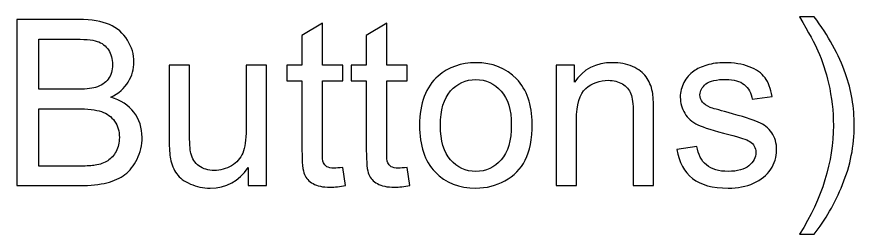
# Model space of a CAD drawing. Header units: millimetres. Extents: x 309 to 2032, y -1033 to 271.
# Drawn here: x 930.5 to 1022.3, y -344.2 to -320.4 of the extents above; entities that cross this region are included whole.
import ezdxf

# ---------------------------------------------------------------- set-up
doc = ezdxf.new("R2010")
doc.units = ezdxf.units.MM
doc.header["$MEASUREMENT"] = 0
doc.layers.add('Layer 1', color=7, linetype='Continuous')

msp = doc.modelspace()

# ---------------------------------------------------------------- linework, layer by layer
at = {"layer": 'Layer 1', "color": 250}
for points, knots in [([(1017.9423, -344.1849), (1017.9423, -344.1849), (1016.3421, -344.1849), (1016.3421, -344.1849), (1018.8144, -340.2183), (1020.0505, -336.2474), (1020.0505, -332.2723), (1020.0505, -330.7187), (1019.8727, -329.1777), (1019.5171, -327.6495), (1019.2377, -326.4091), (1018.844, -325.2196), (1018.3402, -324.0766), (1018.0185, -323.3357), (1017.3496, -322.0954), (1016.3421, -320.3597), (1016.3421, -320.3597), (1017.9423, -320.3597), (1017.9423, -320.3597), (1019.4917, -322.434), (1020.6389, -324.5168), (1021.384, -326.6081), (1022.019, -328.4073), (1022.3365, -330.2911), (1022.3365, -332.2596), (1022.3365, -334.4906), (1021.9089, -336.6496), (1021.0538, -338.7324), (1020.2029, -340.8152), (1019.1657, -342.6313), (1017.9423, -344.1849)], [0, 0, 0, 0, 0.1, 0.1, 0.1, 0.2, 0.2, 0.2, 0.3, 0.3, 0.3, 0.4, 0.4, 0.4, 0.5, 0.5, 0.5, 0.6, 0.6, 0.6, 0.7, 0.7, 0.7, 0.8, 0.8, 0.8, 0.9, 0.9, 0.9, 1, 1, 1, 1]), ([(930.5113, -338.8509), (930.5113, -338.8509), (930.5113, -320.6645), (930.5113, -320.6645), (930.5113, -320.6645), (937.3354, -320.6645), (937.3354, -320.6645), (938.724, -320.6645), (939.8373, -320.8465), (940.6798, -321.2148), (941.518, -321.5831), (942.1741, -322.1504), (942.6483, -322.9166), (943.1266, -323.6786), (943.3637, -324.4787), (943.3637, -325.3169), (943.3637, -326.0916), (943.152, -326.824), (942.7329, -327.5098), (942.3138, -328.1956), (941.6788, -328.7502), (940.8279, -329.1735), (941.9286, -329.4952), (942.7753, -330.0456), (943.3637, -330.8245), (943.9564, -331.5992), (944.2527, -332.5178), (944.2527, -333.5762), (944.2527, -334.4313), (944.0707, -335.2229), (943.7108, -335.9553), (943.351, -336.6877), (942.9065, -337.2507), (942.3773, -337.6486), (941.8482, -338.0423), (941.1835, -338.3429), (940.3877, -338.5461), (939.5876, -338.7493), (938.6097, -338.8509), (937.4497, -338.8509), (937.4497, -338.8509), (930.5113, -338.8509), (930.5113, -338.8509)], [0, 0, 0, 0, 0.0714286, 0.0714286, 0.0714286, 0.1428571, 0.1428571, 0.1428571, 0.2142857, 0.2142857, 0.2142857, 0.2857143, 0.2857143, 0.2857143, 0.3571429, 0.3571429, 0.3571429, 0.4285714, 0.4285714, 0.4285714, 0.5, 0.5, 0.5, 0.5714286, 0.5714286, 0.5714286, 0.6428571, 0.6428571, 0.6428571, 0.7142857, 0.7142857, 0.7142857, 0.7857143, 0.7857143, 0.7857143, 0.8571429, 0.8571429, 0.8571429, 0.9285714, 0.9285714, 0.9285714, 1, 1, 1, 1]), ([(966.2533, -336.857), (966.2533, -336.857), (966.5581, -338.8297), (966.5581, -338.8297), (965.9316, -338.961), (965.3685, -339.0287), (964.8775, -339.0287), (964.0689, -339.0287), (963.4424, -338.9017), (962.9936, -338.6435), (962.5491, -338.3852), (962.2359, -338.0508), (962.0538, -337.6317), (961.8718, -337.2126), (961.7829, -336.3321), (961.7829, -334.9901), (961.7829, -334.9901), (961.7829, -327.3955), (961.7829, -327.3955), (961.7829, -327.3955), (960.1319, -327.3955), (960.1319, -327.3955), (960.1319, -327.3955), (960.1319, -325.6683), (960.1319, -325.6683), (960.1319, -325.6683), (961.7829, -325.6683), (961.7829, -325.6683), (961.7829, -325.6683), (961.7829, -322.4086), (961.7829, -322.4086), (961.7829, -322.4086), (964.0181, -321.0667), (964.0181, -321.0667), (964.0181, -321.0667), (964.0181, -325.6683), (964.0181, -325.6683), (964.0181, -325.6683), (966.2533, -325.6683), (966.2533, -325.6683), (966.2533, -325.6683), (966.2533, -327.3955), (966.2533, -327.3955), (966.2533, -327.3955), (964.0181, -327.3955), (964.0181, -327.3955), (964.0181, -327.3955), (964.0181, -335.1171), (964.0181, -335.1171), (964.0181, -335.7563), (964.0562, -336.167), (964.1366, -336.349), (964.2128, -336.531), (964.3398, -336.675), (964.5176, -336.785), (964.6954, -336.8909), (964.9494, -336.9459), (965.2796, -336.9459), (965.5252, -336.9459), (965.8511, -336.9163), (966.2533, -336.857)], [0, 0, 0, 0, 0.05, 0.05, 0.05, 0.1, 0.1, 0.1, 0.15, 0.15, 0.15, 0.2, 0.2, 0.2, 0.25, 0.25, 0.25, 0.3, 0.3, 0.3, 0.35, 0.35, 0.35, 0.4, 0.4, 0.4, 0.45, 0.45, 0.45, 0.5, 0.5, 0.5, 0.55, 0.55, 0.55, 0.6, 0.6, 0.6, 0.65, 0.65, 0.65, 0.7, 0.7, 0.7, 0.75, 0.75, 0.75, 0.8, 0.8, 0.8, 0.85, 0.85, 0.85, 0.9, 0.9, 0.9, 0.95, 0.95, 0.95, 1, 1, 1, 1]), ([(973.3103, -336.857), (973.3103, -336.857), (973.6151, -338.8297), (973.6151, -338.8297), (972.9886, -338.961), (972.4255, -339.0287), (971.9345, -339.0287), (971.1259, -339.0287), (970.4994, -338.9017), (970.0506, -338.6435), (969.6061, -338.3852), (969.2929, -338.0508), (969.1108, -337.6317), (968.9288, -337.2126), (968.8399, -336.3321), (968.8399, -334.9901), (968.8399, -334.9901), (968.8399, -327.3955), (968.8399, -327.3955), (968.8399, -327.3955), (967.1889, -327.3955), (967.1889, -327.3955), (967.1889, -327.3955), (967.1889, -325.6683), (967.1889, -325.6683), (967.1889, -325.6683), (968.8399, -325.6683), (968.8399, -325.6683), (968.8399, -325.6683), (968.8399, -322.4086), (968.8399, -322.4086), (968.8399, -322.4086), (971.0751, -321.0667), (971.0751, -321.0667), (971.0751, -321.0667), (971.0751, -325.6683), (971.0751, -325.6683), (971.0751, -325.6683), (973.3103, -325.6683), (973.3103, -325.6683), (973.3103, -325.6683), (973.3103, -327.3955), (973.3103, -327.3955), (973.3103, -327.3955), (971.0751, -327.3955), (971.0751, -327.3955), (971.0751, -327.3955), (971.0751, -335.1171), (971.0751, -335.1171), (971.0751, -335.7563), (971.1132, -336.167), (971.1936, -336.349), (971.2698, -336.531), (971.3968, -336.675), (971.5746, -336.785), (971.7524, -336.8909), (972.0064, -336.9459), (972.3366, -336.9459), (972.5822, -336.9459), (972.9081, -336.9163), (973.3103, -336.857)], [0, 0, 0, 0, 0.05, 0.05, 0.05, 0.1, 0.1, 0.1, 0.15, 0.15, 0.15, 0.2, 0.2, 0.2, 0.25, 0.25, 0.25, 0.3, 0.3, 0.3, 0.35, 0.35, 0.35, 0.4, 0.4, 0.4, 0.45, 0.45, 0.45, 0.5, 0.5, 0.5, 0.55, 0.55, 0.55, 0.6, 0.6, 0.6, 0.65, 0.65, 0.65, 0.7, 0.7, 0.7, 0.75, 0.75, 0.75, 0.8, 0.8, 0.8, 0.85, 0.85, 0.85, 0.9, 0.9, 0.9, 0.95, 0.95, 0.95, 1, 1, 1, 1]), ([(932.9243, -328.3099), (932.9243, -328.3099), (936.8571, -328.3099), (936.8571, -328.3099), (937.9239, -328.3099), (938.6901, -328.2379), (939.1515, -328.0982), (939.7654, -327.9162), (940.2268, -327.6114), (940.5358, -327.1881), (940.8449, -326.7647), (941.0015, -326.2356), (941.0015, -325.5963), (941.0015, -324.991), (940.8576, -324.4576), (940.5655, -324.0004), (940.2776, -323.5389), (939.8627, -323.2214), (939.3251, -323.0521), (938.7875, -322.8828), (937.8646, -322.7981), (936.5607, -322.7981), (936.5607, -322.7981), (932.9243, -322.7981), (932.9243, -322.7981), (932.9243, -322.7981), (932.9243, -328.3099), (932.9243, -328.3099)], [0, 0, 0, 0, 0.1111111, 0.1111111, 0.1111111, 0.2222222, 0.2222222, 0.2222222, 0.3333333, 0.3333333, 0.3333333, 0.4444444, 0.4444444, 0.4444444, 0.5555556, 0.5555556, 0.5555556, 0.6666667, 0.6666667, 0.6666667, 0.7777778, 0.7777778, 0.7777778, 0.8888889, 0.8888889, 0.8888889, 1, 1, 1, 1]), ([(955.8859, -338.8509), (955.8859, -338.8509), (955.8859, -336.8909), (955.8859, -336.8909), (954.8614, -338.3852), (953.4729, -339.1303), (951.7161, -339.1303), (950.9414, -339.1303), (950.2175, -338.9821), (949.5444, -338.6858), (948.8713, -338.3852), (948.3717, -338.0127), (948.0458, -337.564), (947.7198, -337.111), (947.4912, -336.5607), (947.36, -335.9087), (947.2711, -335.4685), (947.2245, -334.7742), (947.2245, -333.8259), (947.2245, -333.8259), (947.2245, -325.6683), (947.2245, -325.6683), (947.2245, -325.6683), (949.4597, -325.6683), (949.4597, -325.6683), (949.4597, -325.6683), (949.4597, -332.9623), (949.4597, -332.9623), (949.4597, -334.1265), (949.5063, -334.9139), (949.5952, -335.3161), (949.7349, -335.9045), (950.0312, -336.3617), (950.4884, -336.6961), (950.9414, -337.0306), (951.5002, -337.1999), (952.169, -337.1999), (952.8379, -337.1999), (953.4644, -337.0306), (954.0486, -336.6877), (954.6328, -336.3448), (955.0477, -335.8749), (955.2932, -335.2864), (955.5345, -334.698), (955.6573, -333.8386), (955.6573, -332.7168), (955.6573, -332.7168), (955.6573, -325.6683), (955.6573, -325.6683), (955.6573, -325.6683), (957.8925, -325.6683), (957.8925, -325.6683), (957.8925, -325.6683), (957.8925, -338.8509), (957.8925, -338.8509), (957.8925, -338.8509), (955.8859, -338.8509), (955.8859, -338.8509)], [0, 0, 0, 0, 0.0526316, 0.0526316, 0.0526316, 0.1052632, 0.1052632, 0.1052632, 0.1578947, 0.1578947, 0.1578947, 0.2105263, 0.2105263, 0.2105263, 0.2631579, 0.2631579, 0.2631579, 0.3157895, 0.3157895, 0.3157895, 0.3684211, 0.3684211, 0.3684211, 0.4210526, 0.4210526, 0.4210526, 0.4736842, 0.4736842, 0.4736842, 0.5263158, 0.5263158, 0.5263158, 0.5789474, 0.5789474, 0.5789474, 0.6315789, 0.6315789, 0.6315789, 0.6842105, 0.6842105, 0.6842105, 0.7368421, 0.7368421, 0.7368421, 0.7894737, 0.7894737, 0.7894737, 0.8421053, 0.8421053, 0.8421053, 0.8947368, 0.8947368, 0.8947368, 0.9473684, 0.9473684, 0.9473684, 1, 1, 1, 1]), ([(974.6777, -332.2596), (974.6777, -329.8254), (975.355, -328.022), (976.7139, -326.8494), (977.8442, -325.8757), (979.2285, -325.3889), (980.8584, -325.3889), (982.666, -325.3889), (984.1477, -325.9816), (985.2991, -327.1669), (986.4464, -328.348), (987.0221, -329.9863), (987.0221, -332.0733), (987.0221, -333.7667), (986.7681, -335.0959), (986.2601, -336.0654), (985.7521, -337.0348), (985.0113, -337.7883), (984.0376, -338.326), (983.0682, -338.8636), (982.0056, -339.1303), (980.8584, -339.1303), (979.0126, -339.1303), (977.5225, -338.5419), (976.3837, -337.3608), (975.245, -336.1797), (974.6777, -334.4779), (974.6777, -332.2596)], [0, 0, 0, 0, 0.1111111, 0.1111111, 0.1111111, 0.2222222, 0.2222222, 0.2222222, 0.3333333, 0.3333333, 0.3333333, 0.4444444, 0.4444444, 0.4444444, 0.5555556, 0.5555556, 0.5555556, 0.6666667, 0.6666667, 0.6666667, 0.7777778, 0.7777778, 0.7777778, 0.8888889, 0.8888889, 0.8888889, 1, 1, 1, 1]), ([(989.6425, -338.8509), (989.6425, -338.8509), (989.6425, -325.6683), (989.6425, -325.6683), (989.6425, -325.6683), (991.6491, -325.6683), (991.6491, -325.6683), (991.6491, -325.6683), (991.6491, -327.5394), (991.6491, -327.5394), (992.6143, -326.1043), (994.0113, -325.3889), (995.8359, -325.3889), (996.6317, -325.3889), (997.3599, -325.5328), (998.0245, -325.8165), (998.6891, -326.1001), (999.1887, -326.4769), (999.5189, -326.9383), (999.8491, -327.3997), (1000.0819, -327.9501), (1000.2131, -328.5851), (1000.2936, -328.9999), (1000.3359, -329.7238), (1000.3359, -330.7568), (1000.3359, -330.7568), (1000.3359, -338.8509), (1000.3359, -338.8509), (1000.3359, -338.8509), (998.1007, -338.8509), (998.1007, -338.8509), (998.1007, -338.8509), (998.1007, -330.8414), (998.1007, -330.8414), (998.1007, -329.9313), (998.016, -329.2497), (997.8425, -328.801), (997.6689, -328.3522), (997.3599, -327.9924), (996.9196, -327.7215), (996.4793, -327.4548), (995.9586, -327.3193), (995.366, -327.3193), (994.4177, -327.3193), (993.6007, -327.6199), (992.9106, -328.2252), (992.2206, -328.8264), (991.8777, -329.9736), (991.8777, -331.6585), (991.8777, -331.6585), (991.8777, -338.8509), (991.8777, -338.8509), (991.8777, -338.8509), (989.6425, -338.8509), (989.6425, -338.8509)], [0, 0, 0, 0, 0.0555556, 0.0555556, 0.0555556, 0.1111111, 0.1111111, 0.1111111, 0.1666667, 0.1666667, 0.1666667, 0.2222222, 0.2222222, 0.2222222, 0.2777778, 0.2777778, 0.2777778, 0.3333333, 0.3333333, 0.3333333, 0.3888889, 0.3888889, 0.3888889, 0.4444444, 0.4444444, 0.4444444, 0.5, 0.5, 0.5, 0.5555556, 0.5555556, 0.5555556, 0.6111111, 0.6111111, 0.6111111, 0.6666667, 0.6666667, 0.6666667, 0.7222222, 0.7222222, 0.7222222, 0.7777778, 0.7777778, 0.7777778, 0.8333333, 0.8333333, 0.8333333, 0.8888889, 0.8888889, 0.8888889, 0.9444444, 0.9444444, 0.9444444, 1, 1, 1, 1]), ([(1002.8801, -334.9139), (1002.8801, -334.9139), (1005.0899, -334.5583), (1005.0899, -334.5583), (1005.2127, -335.4431), (1005.5598, -336.1204), (1006.1271, -336.5945), (1006.6943, -337.0644), (1007.4902, -337.3015), (1008.5062, -337.3015), (1009.5349, -337.3015), (1010.2969, -337.0941), (1010.7964, -336.675), (1011.2917, -336.2601), (1011.5415, -335.769), (1011.5415, -335.206), (1011.5415, -334.7022), (1011.3171, -334.3043), (1010.8726, -334.0164), (1010.5594, -333.8175), (1009.7974, -333.5677), (1008.5866, -333.2587), (1006.9526, -332.848), (1005.8223, -332.4924), (1005.1873, -332.1919), (1004.5565, -331.8871), (1004.0781, -331.4722), (1003.7522, -330.9388), (1003.4262, -330.4096), (1003.2611, -329.8212), (1003.2611, -329.1777), (1003.2611, -328.5893), (1003.3966, -328.0474), (1003.6633, -327.5479), (1003.9342, -327.0484), (1004.2983, -326.6335), (1004.7597, -326.3033), (1005.1068, -326.0493), (1005.581, -325.8334), (1006.1779, -325.6556), (1006.779, -325.4778), (1007.4182, -325.3889), (1008.104, -325.3889), (1009.137, -325.3889), (1010.0429, -325.5371), (1010.8218, -325.8376), (1011.605, -326.134), (1012.1807, -326.5404), (1012.5533, -327.0484), (1012.9216, -327.5606), (1013.1798, -328.2422), (1013.3195, -329.0973), (1013.3195, -329.0973), (1011.1351, -329.4021), (1011.1351, -329.4021), (1011.0377, -328.7163), (1010.7499, -328.1787), (1010.2757, -327.7934), (1009.8016, -327.4082), (1009.1327, -327.2177), (1008.2649, -327.2177), (1007.2447, -327.2177), (1006.5123, -327.387), (1006.0763, -327.7257), (1005.6402, -328.0644), (1005.4201, -328.4623), (1005.4201, -328.9153), (1005.4201, -329.2031), (1005.509, -329.4656), (1005.691, -329.6984), (1005.8731, -329.9355), (1006.1567, -330.1345), (1006.5462, -330.2911), (1006.7705, -330.3758), (1007.4225, -330.5663), (1008.5147, -330.8626), (1010.0895, -331.2817), (1011.1901, -331.6288), (1011.8167, -331.8955), (1012.4432, -332.1622), (1012.9343, -332.5559), (1013.2899, -333.0639), (1013.6497, -333.5762), (1013.8275, -334.2112), (1013.8275, -334.9732), (1013.8275, -335.714), (1013.6116, -336.4125), (1013.1756, -337.0687), (1012.7395, -337.7248), (1012.113, -338.2328), (1011.296, -338.5927), (1010.4747, -338.9525), (1009.5476, -339.1303), (1008.5147, -339.1303), (1006.8044, -339.1303), (1005.4963, -338.7747), (1004.5988, -338.0677), (1003.7014, -337.3565), (1003.1299, -336.3067), (1002.8801, -334.9139)], [0, 0, 0, 0, 0.030303, 0.030303, 0.030303, 0.0606061, 0.0606061, 0.0606061, 0.0909091, 0.0909091, 0.0909091, 0.1212121, 0.1212121, 0.1212121, 0.1515152, 0.1515152, 0.1515152, 0.1818182, 0.1818182, 0.1818182, 0.2121212, 0.2121212, 0.2121212, 0.2424242, 0.2424242, 0.2424242, 0.2727273, 0.2727273, 0.2727273, 0.3030303, 0.3030303, 0.3030303, 0.3333333, 0.3333333, 0.3333333, 0.3636364, 0.3636364, 0.3636364, 0.3939394, 0.3939394, 0.3939394, 0.4242424, 0.4242424, 0.4242424, 0.4545455, 0.4545455, 0.4545455, 0.4848485, 0.4848485, 0.4848485, 0.5151515, 0.5151515, 0.5151515, 0.5454545, 0.5454545, 0.5454545, 0.5757576, 0.5757576, 0.5757576, 0.6060606, 0.6060606, 0.6060606, 0.6363636, 0.6363636, 0.6363636, 0.6666667, 0.6666667, 0.6666667, 0.6969697, 0.6969697, 0.6969697, 0.7272727, 0.7272727, 0.7272727, 0.7575758, 0.7575758, 0.7575758, 0.7878788, 0.7878788, 0.7878788, 0.8181818, 0.8181818, 0.8181818, 0.8484848, 0.8484848, 0.8484848, 0.8787879, 0.8787879, 0.8787879, 0.9090909, 0.9090909, 0.9090909, 0.9393939, 0.9393939, 0.9393939, 0.969697, 0.969697, 0.969697, 1, 1, 1, 1]), ([(976.9637, -332.2638), (976.9637, -333.9487), (977.332, -335.2102), (978.0686, -336.0442), (978.8094, -336.8824), (979.7365, -337.3015), (980.8584, -337.3015), (981.9675, -337.3015), (982.8904, -336.8824), (983.6312, -336.04), (984.3678, -335.1975), (984.7361, -333.9148), (984.7361, -332.1919), (984.7361, -330.5663), (984.3636, -329.3344), (983.6227, -328.5004), (982.8819, -327.6622), (981.959, -327.2431), (980.8584, -327.2431), (979.7365, -327.2431), (978.8094, -327.658), (978.0686, -328.4919), (977.332, -329.3259), (976.9637, -330.5832), (976.9637, -332.2638)], [0, 0, 0, 0, 0.125, 0.125, 0.125, 0.25, 0.25, 0.25, 0.375, 0.375, 0.375, 0.5, 0.5, 0.5, 0.625, 0.625, 0.625, 0.75, 0.75, 0.75, 0.875, 0.875, 0.875, 1, 1, 1, 1]), ([(932.9243, -336.7173), (932.9243, -336.7173), (937.454, -336.7173), (937.454, -336.7173), (938.2329, -336.7173), (938.779, -336.6877), (939.0965, -336.6284), (939.6468, -336.531), (940.1125, -336.3659), (940.485, -336.1331), (940.8576, -335.9003), (941.1624, -335.5616), (941.4037, -335.1171), (941.645, -334.6726), (941.7635, -334.1604), (941.7635, -333.5804), (941.7635, -332.8988), (941.5899, -332.3104), (941.2386, -331.8066), (940.8914, -331.3029), (940.4088, -330.9515), (939.7908, -330.7483), (939.1769, -330.5451), (938.2879, -330.4435), (937.1322, -330.4435), (937.1322, -330.4435), (932.9243, -330.4435), (932.9243, -330.4435), (932.9243, -330.4435), (932.9243, -336.7173), (932.9243, -336.7173)], [0, 0, 0, 0, 0.1, 0.1, 0.1, 0.2, 0.2, 0.2, 0.3, 0.3, 0.3, 0.4, 0.4, 0.4, 0.5, 0.5, 0.5, 0.6, 0.6, 0.6, 0.7, 0.7, 0.7, 0.8, 0.8, 0.8, 0.9, 0.9, 0.9, 1, 1, 1, 1])]:
    msp.add_open_spline(points, degree=3, knots=knots, dxfattribs=at)

doc.saveas('drawing.dxf')
